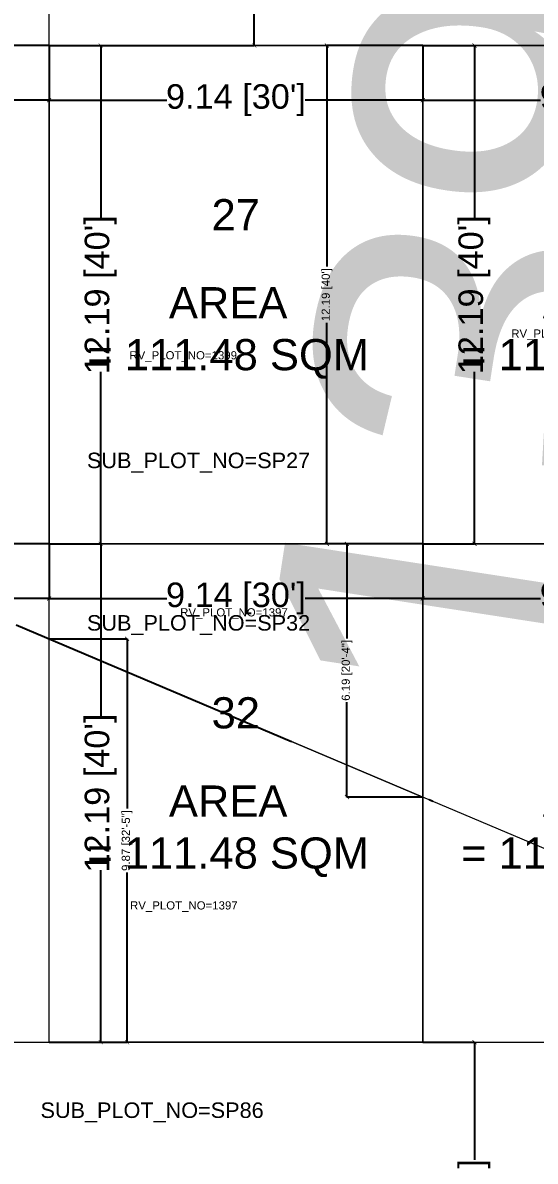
# Model space of a CAD drawing. Header units: metres. Extents: x 205125 to 205418, y -20654 to -20451.
# Drawn here: x 205246.4 to 205258.94, y -20556.45 to -20528.6 of the extents above; entities that cross this region are included whole.
import ezdxf

# ---------------------------------------------------------------- set-up
doc = ezdxf.new("R2010")
doc.units = ezdxf.units.M
doc.header["$MEASUREMENT"] = 0
doc.header["$PDMODE"] = 2
doc.linetypes.add('BORDER2', pattern=[0.875, 0.25, -0.125, 0.25, -0.125, 0, -0.125])
doc.layers.get('0').update_dxf_attribs({"lineweight": 5})
doc.layers.get('Defpoints').update_dxf_attribs({"lineweight": 5})
for name, color, linetype, lineweight in [('A-0-g', 7, 'Continuous', 5), ('Layer1', 7, 'Continuous', 5), ('SUB_PLOT_26', 7, 'Continuous', 5), ('SUB_PLOT_26_RV_PLOT_1', 7, 'Continuous', 5), ('SUB_PLOT_27', 7, 'Continuous', 5), ('SUB_PLOT_27_RV_PLOT_1', 7, 'Continuous', 5), ('SUB_PLOT_28', 7, 'Continuous', 5), ('SUB_PLOT_28_RV_PLOT_1', 7, 'Continuous', 5), ('SUB_PLOT_31', 7, 'Continuous', 5), ('SUB_PLOT_31_RV_PLOT_1', 7, 'Continuous', 5), ('SUB_PLOT_32', 7, 'Continuous', 5), ('SUB_PLOT_32_RV_PLOT_1', 7, 'Continuous', 5), ('SUB_PLOT_32_RV_PLOT_2', 7, 'Continuous', 5), ('SUB_PLOT_33', 7, 'Continuous', 5), ('SUB_PLOT_33_RV_PLOT_1', 7, 'Continuous', 5), ('SUB_PLOT_33_RV_PLOT_2', 7, 'Continuous', 5), ('SUB_PLOT_86', 7, 'Continuous', 5), ('SUB_PLOT_86_RV_PLOT_1', 7, 'Continuous', 5), ('SUB_PLOT_90', 96, 'Continuous', 5), ('SUB_PLOT_90_RV_PLOT_1', 96, 'Continuous', 5), ('SUB_PLOT_91', 96, 'Continuous', 5), ('SUB_PLOT_91_RV_PLOT_1', 96, 'Continuous', 5)]:
    doc.layers.add(name, color=color, linetype=linetype, lineweight=lineweight)
doc.styles.add('Arial', font='swissl.ttf')
doc.dimstyles.new('meter', dxfattribs={"dimtxt": 0.2, "dimasz": 0.1, "dimexe": 0, "dimexo": 0, "dimgap": 0.09, "dimtad": 0, "dimzin": 0, "dimdsep": 46, "dimtxsty": 'Arial', "dimblk": 'ARCHTICK', "dimcen": 7.09, "dimclrd": 23, "dimclre": 23, "dimclrt": 75, "dimadec": 0, "dimazin": 0, "dimtfac": 1, "dimtofl": 0, "dimtmove": 1, "dimatfit": 3, "dimldrblk": 'OPEN90', "dimfxl": 1, "dimtolj": 1, "dimtzin": 0, "dimarcsym": 0})

# ---------------------------------------------------------------- blocks, each defined once
blk = doc.blocks.new('_ArchTick')
at = {"color": 0, "const_width": 0.15}
blk.add_lwpolyline([(-0.5, -0.5), (0.5, 0.5)], dxfattribs=at)
blk = doc.blocks.new('*D97')
at = {"color": 23, "linetype": 'Continuous', "lineweight": -2, "ltscale": 0.5, "transparency": 16777216}
for p, q in [((205237.904, -20529.152), (205237.904, -20530.489)), ((205247.048, -20529.152), (205247.048, -20530.489)), ((205237.904, -20530.489), (205240.785, -20530.489)), ((205247.048, -20530.489), (205244.167, -20530.489))]:
    blk.add_line(p, q, dxfattribs=at)
at = {"layer": 'Defpoints', "color": 0, "ltscale": 0.5, "transparency": 16777216}
for p in [(205237.904, -20529.152), (205247.048, -20529.152), (205247.048, -20530.489)]:
    blk.add_point(p, dxfattribs=at)
at = {"color": 23, "lineweight": -2, "ltscale": 0.5, "transparency": 16777216, "xscale": 0.1, "yscale": 0.1, "zscale": 0.1, "rotation": 180}
blk.add_blockref('_ArchTick', (205237.904, -20530.489), dxfattribs=at)
at = {"color": 23, "lineweight": -2, "ltscale": 0.5, "transparency": 16777216, "xscale": 0.1, "yscale": 0.1, "zscale": 0.1}
blk.add_blockref('_ArchTick', (205247.048, -20530.489), dxfattribs=at)
at = {"color": 75, "ltscale": 0.5, "transparency": 16777216, "insert": (205242.476, -20530.489), "char_height": 0.6, "attachment_point": 5, "style": 'Arial'}
blk.add_mtext("\\A1;9.14 [30']", dxfattribs=at)
blk = doc.blocks.new('_Open90')
at = {"layer": 'A-0-g', "color": 0, "lineweight": -2}
for p, q in [((0, 0), (-1, 0)), ((-0.5, 0.5), (0, 0)), ((0, 0), (-0.5, -0.5))]:
    blk.add_line(p, q, dxfattribs=at)
blk = doc.blocks.new('*D99')
at = {"color": 23, "linetype": 'Continuous', "lineweight": -2, "ltscale": 0.5, "transparency": 16777216}
for p, q in [((205247.048, -20529.152), (205247.048, -20530.489)), ((205256.192, -20529.152), (205256.192, -20530.489)), ((205247.048, -20530.489), (205249.929, -20530.489)), ((205256.192, -20530.489), (205253.311, -20530.489))]:
    blk.add_line(p, q, dxfattribs=at)
at = {"layer": 'Defpoints', "color": 0, "ltscale": 0.5, "transparency": 16777216}
for p in [(205247.048, -20529.152), (205256.192, -20529.152), (205256.192, -20530.489)]:
    blk.add_point(p, dxfattribs=at)
at = {"color": 23, "lineweight": -2, "ltscale": 0.5, "transparency": 16777216, "xscale": 0.1, "yscale": 0.1, "zscale": 0.1, "rotation": 180}
blk.add_blockref('_ArchTick', (205247.048, -20530.489), dxfattribs=at)
at = {"color": 23, "lineweight": -2, "ltscale": 0.5, "transparency": 16777216, "xscale": 0.1, "yscale": 0.1, "zscale": 0.1}
blk.add_blockref('_ArchTick', (205256.192, -20530.489), dxfattribs=at)
at = {"color": 75, "ltscale": 0.5, "transparency": 16777216, "insert": (205251.62, -20530.489), "char_height": 0.6, "attachment_point": 5, "style": 'Arial'}
blk.add_mtext("\\A1;9.14 [30']", dxfattribs=at)
blk = doc.blocks.new('*D100')
at = {"layer": 'Defpoints', "color": 0, "ltscale": 0.5, "transparency": 16777216}
for p in [(205247.048, -20529.152), (205247.048, -20541.344), (205248.31, -20541.344)]:
    blk.add_point(p, dxfattribs=at)
at = {"layer": 'SUB_PLOT_27', "color": 23, "linetype": 'Continuous', "lineweight": -2, "ltscale": 0.5, "transparency": 16777216}
for p, q in [((205247.048, -20529.152), (205248.31, -20529.152)), ((205248.31, -20529.152), (205248.31, -20533.36)), ((205248.31, -20541.344), (205248.31, -20537.137)), ((205247.048, -20541.344), (205248.31, -20541.344))]:
    blk.add_line(p, q, dxfattribs=at)
at = {"layer": 'SUB_PLOT_27', "color": 23, "lineweight": -2, "ltscale": 0.5, "transparency": 16777216, "xscale": 0.1, "yscale": 0.1, "zscale": 0.1}
for p, rotation in [((205248.31, -20529.152), 90), ((205248.31, -20541.344), 270)]:
    blk.add_blockref('_ArchTick', p, dxfattribs=dict(at, rotation=rotation))
at = {"layer": 'SUB_PLOT_27', "color": 75, "ltscale": 0.5, "transparency": 16777216, "insert": (205248.31, -20535.248), "char_height": 0.6, "attachment_point": 5, "rotation": 90, "style": 'Arial'}
blk.add_mtext("\\A1;12.19 [40']", dxfattribs=at)
blk = doc.blocks.new('*D101')
at = {"color": 23, "linetype": 'Continuous', "lineweight": -2, "ltscale": 0.5, "transparency": 16777216}
for p, q in [((205256.192, -20529.152), (205256.192, -20530.489)), ((205265.336, -20529.152), (205265.336, -20530.489)), ((205256.192, -20530.489), (205259.073, -20530.489)), ((205265.336, -20530.489), (205262.455, -20530.489))]:
    blk.add_line(p, q, dxfattribs=at)
at = {"layer": 'Defpoints', "color": 0, "ltscale": 0.5, "transparency": 16777216}
for p in [(205256.192, -20529.152), (205265.336, -20529.152), (205265.336, -20530.489)]:
    blk.add_point(p, dxfattribs=at)
at = {"color": 23, "lineweight": -2, "ltscale": 0.5, "transparency": 16777216, "xscale": 0.1, "yscale": 0.1, "zscale": 0.1, "rotation": 180}
blk.add_blockref('_ArchTick', (205256.192, -20530.489), dxfattribs=at)
at = {"color": 23, "lineweight": -2, "ltscale": 0.5, "transparency": 16777216, "xscale": 0.1, "yscale": 0.1, "zscale": 0.1}
blk.add_blockref('_ArchTick', (205265.336, -20530.489), dxfattribs=at)
at = {"color": 75, "ltscale": 0.5, "transparency": 16777216, "insert": (205260.764, -20530.489), "char_height": 0.6, "attachment_point": 5, "style": 'Arial'}
blk.add_mtext("\\A1;9.14 [30']", dxfattribs=at)
blk = doc.blocks.new('*D102')
at = {"layer": 'Defpoints', "color": 0, "ltscale": 0.5, "transparency": 16777216}
for p in [(205256.192, -20529.152), (205256.192, -20541.344), (205257.454, -20541.344)]:
    blk.add_point(p, dxfattribs=at)
at = {"layer": 'SUB_PLOT_26', "color": 23, "linetype": 'Continuous', "lineweight": -2, "ltscale": 0.5, "transparency": 16777216}
for p, q in [((205256.192, -20529.152), (205257.454, -20529.152)), ((205257.454, -20529.152), (205257.454, -20533.36)), ((205257.454, -20541.344), (205257.454, -20537.137)), ((205256.192, -20541.344), (205257.454, -20541.344))]:
    blk.add_line(p, q, dxfattribs=at)
at = {"layer": 'SUB_PLOT_26', "color": 23, "lineweight": -2, "ltscale": 0.5, "transparency": 16777216, "xscale": 0.1, "yscale": 0.1, "zscale": 0.1}
for p, rotation in [((205257.454, -20529.152), 90), ((205257.454, -20541.344), 270)]:
    blk.add_blockref('_ArchTick', p, dxfattribs=dict(at, rotation=rotation))
at = {"layer": 'SUB_PLOT_26', "color": 75, "ltscale": 0.5, "transparency": 16777216, "insert": (205257.454, -20535.248), "char_height": 0.6, "attachment_point": 5, "rotation": 90, "style": 'Arial'}
blk.add_mtext("\\A1;12.19 [40']", dxfattribs=at)
blk = doc.blocks.new('*D107')
at = {"color": 23, "linetype": 'Continuous', "lineweight": -2, "ltscale": 0.5, "transparency": 16777216}
for p, q in [((205237.904, -20541.344), (205237.904, -20542.681)), ((205247.048, -20541.344), (205247.048, -20542.681)), ((205237.904, -20542.681), (205240.785, -20542.681)), ((205247.048, -20542.681), (205244.167, -20542.681))]:
    blk.add_line(p, q, dxfattribs=at)
at = {"layer": 'Defpoints', "color": 0, "ltscale": 0.5, "transparency": 16777216}
for p in [(205237.904, -20541.344), (205247.048, -20541.344), (205247.048, -20542.681)]:
    blk.add_point(p, dxfattribs=at)
at = {"color": 23, "lineweight": -2, "ltscale": 0.5, "transparency": 16777216, "xscale": 0.1, "yscale": 0.1, "zscale": 0.1, "rotation": 180}
blk.add_blockref('_ArchTick', (205237.904, -20542.681), dxfattribs=at)
at = {"color": 23, "lineweight": -2, "ltscale": 0.5, "transparency": 16777216, "xscale": 0.1, "yscale": 0.1, "zscale": 0.1}
blk.add_blockref('_ArchTick', (205247.048, -20542.681), dxfattribs=at)
at = {"color": 75, "ltscale": 0.5, "transparency": 16777216, "insert": (205242.476, -20542.681), "char_height": 0.6, "attachment_point": 5, "style": 'Arial'}
blk.add_mtext("\\A1;9.14 [30']", dxfattribs=at)
blk = doc.blocks.new('*D109')
at = {"color": 23, "linetype": 'Continuous', "lineweight": -2, "ltscale": 0.5, "transparency": 16777216}
for p, q in [((205247.048, -20541.344), (205247.048, -20542.681)), ((205256.192, -20541.344), (205256.192, -20542.681)), ((205247.048, -20542.681), (205249.929, -20542.681)), ((205256.192, -20542.681), (205253.311, -20542.681))]:
    blk.add_line(p, q, dxfattribs=at)
at = {"layer": 'Defpoints', "color": 0, "ltscale": 0.5, "transparency": 16777216}
for p in [(205247.048, -20541.344), (205256.192, -20541.344), (205256.192, -20542.681)]:
    blk.add_point(p, dxfattribs=at)
at = {"color": 23, "lineweight": -2, "ltscale": 0.5, "transparency": 16777216, "xscale": 0.1, "yscale": 0.1, "zscale": 0.1, "rotation": 180}
blk.add_blockref('_ArchTick', (205247.048, -20542.681), dxfattribs=at)
at = {"color": 23, "lineweight": -2, "ltscale": 0.5, "transparency": 16777216, "xscale": 0.1, "yscale": 0.1, "zscale": 0.1}
blk.add_blockref('_ArchTick', (205256.192, -20542.681), dxfattribs=at)
at = {"color": 75, "ltscale": 0.5, "transparency": 16777216, "insert": (205251.62, -20542.681), "char_height": 0.6, "attachment_point": 5, "style": 'Arial'}
blk.add_mtext("\\A1;9.14 [30']", dxfattribs=at)
blk = doc.blocks.new('*D110')
at = {"layer": 'Defpoints', "color": 0, "ltscale": 0.5, "transparency": 16777216}
for p in [(205247.048, -20541.344), (205247.048, -20553.536), (205248.31, -20553.536)]:
    blk.add_point(p, dxfattribs=at)
at = {"layer": 'SUB_PLOT_32', "color": 23, "linetype": 'Continuous', "lineweight": -2, "ltscale": 0.5, "transparency": 16777216}
for p, q in [((205247.048, -20541.344), (205248.31, -20541.344)), ((205248.31, -20541.344), (205248.31, -20545.552)), ((205248.31, -20553.536), (205248.31, -20549.329)), ((205247.048, -20553.536), (205248.31, -20553.536))]:
    blk.add_line(p, q, dxfattribs=at)
at = {"layer": 'SUB_PLOT_32', "color": 23, "lineweight": -2, "ltscale": 0.5, "transparency": 16777216, "xscale": 0.1, "yscale": 0.1, "zscale": 0.1}
for p, rotation in [((205248.31, -20541.344), 90), ((205248.31, -20553.536), 270)]:
    blk.add_blockref('_ArchTick', p, dxfattribs=dict(at, rotation=rotation))
at = {"layer": 'SUB_PLOT_32', "color": 75, "ltscale": 0.5, "transparency": 16777216, "insert": (205248.31, -20547.44), "char_height": 0.6, "attachment_point": 5, "rotation": 90, "style": 'Arial'}
blk.add_mtext("\\A1;12.19 [40']", dxfattribs=at)
blk = doc.blocks.new('*D111')
at = {"color": 23, "linetype": 'Continuous', "lineweight": -2, "ltscale": 0.5, "transparency": 16777216}
for p, q in [((205256.192, -20541.344), (205256.192, -20542.681)), ((205265.336, -20541.344), (205265.336, -20542.681)), ((205256.192, -20542.681), (205259.073, -20542.681)), ((205265.336, -20542.681), (205262.455, -20542.681))]:
    blk.add_line(p, q, dxfattribs=at)
at = {"layer": 'Defpoints', "color": 0, "ltscale": 0.5, "transparency": 16777216}
for p in [(205256.192, -20541.344), (205265.336, -20541.344), (205265.336, -20542.681)]:
    blk.add_point(p, dxfattribs=at)
at = {"color": 23, "lineweight": -2, "ltscale": 0.5, "transparency": 16777216, "xscale": 0.1, "yscale": 0.1, "zscale": 0.1, "rotation": 180}
blk.add_blockref('_ArchTick', (205256.192, -20542.681), dxfattribs=at)
at = {"color": 23, "lineweight": -2, "ltscale": 0.5, "transparency": 16777216, "xscale": 0.1, "yscale": 0.1, "zscale": 0.1}
blk.add_blockref('_ArchTick', (205265.336, -20542.681), dxfattribs=at)
at = {"color": 75, "ltscale": 0.5, "transparency": 16777216, "insert": (205260.764, -20542.681), "char_height": 0.6, "attachment_point": 5, "style": 'Arial'}
blk.add_mtext("\\A1;9.14 [30']", dxfattribs=at)
blk = doc.blocks.new('*D112')
at = {"layer": 'Defpoints', "color": 0, "ltscale": 0.5, "transparency": 16777216}
for p in [(205256.192, -20553.536), (205256.192, -20562.676), (205257.454, -20562.676)]:
    blk.add_point(p, dxfattribs=at)
at = {"layer": 'SUB_PLOT_33', "color": 23, "linetype": 'Continuous', "lineweight": -2, "ltscale": 0.5, "transparency": 16777216}
for p, q in [((205256.192, -20553.536), (205257.454, -20553.536)), ((205257.454, -20553.536), (205257.454, -20556.415)), ((205257.454, -20562.676), (205257.454, -20559.797)), ((205256.192, -20562.676), (205257.454, -20562.676))]:
    blk.add_line(p, q, dxfattribs=at)
at = {"layer": 'SUB_PLOT_33', "color": 23, "lineweight": -2, "ltscale": 0.5, "transparency": 16777216, "xscale": 0.1, "yscale": 0.1, "zscale": 0.1}
for p, rotation in [((205257.454, -20553.536), 90), ((205257.454, -20562.676), 270)]:
    blk.add_blockref('_ArchTick', p, dxfattribs=dict(at, rotation=rotation))
at = {"layer": 'SUB_PLOT_33', "color": 75, "ltscale": 0.5, "transparency": 16777216, "insert": (205257.454, -20558.106), "char_height": 0.6, "attachment_point": 5, "rotation": 90, "style": 'Arial'}
blk.add_mtext("\\A1;9.14 [30']", dxfattribs=at)
blk = doc.blocks.new('sdfd')
at = {"color": 241, "linetype": 'BORDER2', "lineweight": 25, "ltscale": 2}
blk.add_lwpolyline([(205532.1784, -20576.059), (205530.6774, -20582.0097)], dxfattribs=at)
at = {"linetype": 'BORDER2', "lineweight": 25, "ltscale": 500, "insert": (205532.3574, -20578.9132), "char_height": 0.54475, "width": 8.462144, "attachment_point": 2, "style": 'Arial'}
blk.add_mtext('1399', dxfattribs=at)
blk = doc.blocks.new('*D194')
at = {"layer": 'Defpoints', "color": 0, "ltscale": 0.5, "transparency": 16777216}
for p in [(205247.048, -20529.152), (205244.556, -20541.344), (205247.048, -20541.344)]:
    blk.add_point(p, dxfattribs=at)
at = {"layer": 'SUB_PLOT_28_RV_PLOT_1', "color": 23, "lineweight": -2, "ltscale": 0.5, "transparency": 16777216}
for p, q in [((205247.048, -20529.152), (205244.556, -20529.152)), ((205244.556, -20529.152), (205244.556, -20534.559)), ((205244.556, -20541.344), (205244.556, -20535.938)), ((205247.048, -20541.344), (205244.556, -20541.344))]:
    blk.add_line(p, q, dxfattribs=at)
at = {"layer": 'SUB_PLOT_28_RV_PLOT_1', "color": 23, "lineweight": -2, "ltscale": 0.5, "transparency": 16777216, "xscale": 0.1, "yscale": 0.1, "zscale": 0.1}
for p, rotation in [((205244.556, -20529.152), 90), ((205244.556, -20541.344), 270)]:
    blk.add_blockref('_ArchTick', p, dxfattribs=dict(at, rotation=rotation))
at = {"layer": 'SUB_PLOT_28_RV_PLOT_1', "color": 75, "ltscale": 0.5, "transparency": 16777216, "insert": (205244.556, -20535.248), "char_height": 0.2, "attachment_point": 5, "rotation": 90, "style": 'Arial'}
blk.add_mtext("\\A1;12.19 [40']", dxfattribs=at)
blk = doc.blocks.new('*D195')
at = {"layer": 'Defpoints', "color": 0, "ltscale": 0.5, "transparency": 16777216}
for p in [(205256.192, -20529.152), (205253.846, -20541.344), (205256.192, -20541.344)]:
    blk.add_point(p, dxfattribs=at)
at = {"layer": 'SUB_PLOT_27_RV_PLOT_1', "color": 23, "lineweight": -2, "ltscale": 0.5, "transparency": 16777216}
for p, q in [((205256.192, -20529.152), (205253.846, -20529.152)), ((205253.846, -20529.152), (205253.846, -20534.559)), ((205253.846, -20541.344), (205253.846, -20535.938)), ((205256.192, -20541.344), (205253.846, -20541.344))]:
    blk.add_line(p, q, dxfattribs=at)
at = {"layer": 'SUB_PLOT_27_RV_PLOT_1', "color": 23, "lineweight": -2, "ltscale": 0.5, "transparency": 16777216, "xscale": 0.1, "yscale": 0.1, "zscale": 0.1}
for p, rotation in [((205253.846, -20529.152), 90), ((205253.846, -20541.344), 270)]:
    blk.add_blockref('_ArchTick', p, dxfattribs=dict(at, rotation=rotation))
at = {"layer": 'SUB_PLOT_27_RV_PLOT_1', "color": 75, "ltscale": 0.5, "transparency": 16777216, "insert": (205253.846, -20535.248), "char_height": 0.2, "attachment_point": 5, "rotation": 90, "style": 'Arial'}
blk.add_mtext("\\A1;12.19 [40']", dxfattribs=at)
blk = doc.blocks.new('*D198')
at = {"layer": 'Defpoints', "color": 0, "ltscale": 0.5, "transparency": 16777216}
for p in [(205247.048, -20543.667), (205248.956, -20543.667), (205247.048, -20553.536)]:
    blk.add_point(p, dxfattribs=at)
at = {"layer": 'SUB_PLOT_32_RV_PLOT_2', "color": 23, "lineweight": -2, "ltscale": 0.5, "transparency": 16777216}
for p, q in [((205247.048, -20543.667), (205248.956, -20543.667)), ((205248.956, -20543.667), (205248.956, -20547.821)), ((205248.956, -20553.536), (205248.956, -20549.382)), ((205247.048, -20553.536), (205248.956, -20553.536))]:
    blk.add_line(p, q, dxfattribs=at)
at = {"layer": 'SUB_PLOT_32_RV_PLOT_2', "color": 23, "lineweight": -2, "ltscale": 0.5, "transparency": 16777216, "xscale": 0.1, "yscale": 0.1, "zscale": 0.1}
for p, rotation in [((205248.956, -20543.667), 90), ((205248.956, -20553.536), 270)]:
    blk.add_blockref('_ArchTick', p, dxfattribs=dict(at, rotation=rotation))
at = {"layer": 'SUB_PLOT_32_RV_PLOT_2', "color": 75, "ltscale": 0.5, "transparency": 16777216, "insert": (205248.956, -20548.602), "char_height": 0.2, "attachment_point": 5, "rotation": 90, "style": 'Arial'}
blk.add_mtext('\\A1;9.87 [32\'-5"]', dxfattribs=at)
blk = doc.blocks.new('*D199')
at = {"layer": 'Defpoints', "color": 0, "ltscale": 0.5, "transparency": 16777216}
for p in [(205256.192, -20541.344), (205254.335, -20547.537), (205256.192, -20547.537)]:
    blk.add_point(p, dxfattribs=at)
at = {"layer": 'SUB_PLOT_32_RV_PLOT_1', "color": 23, "lineweight": -2, "ltscale": 0.5, "transparency": 16777216}
for p, q in [((205256.192, -20541.344), (205254.335, -20541.344)), ((205254.335, -20541.344), (205254.335, -20543.661)), ((205254.335, -20547.537), (205254.335, -20545.22)), ((205256.192, -20547.537), (205254.335, -20547.537))]:
    blk.add_line(p, q, dxfattribs=at)
at = {"layer": 'SUB_PLOT_32_RV_PLOT_1', "color": 23, "lineweight": -2, "ltscale": 0.5, "transparency": 16777216, "xscale": 0.1, "yscale": 0.1, "zscale": 0.1}
for p, rotation in [((205254.335, -20541.344), 90), ((205254.335, -20547.537), 270)]:
    blk.add_blockref('_ArchTick', p, dxfattribs=dict(at, rotation=rotation))
at = {"layer": 'SUB_PLOT_32_RV_PLOT_1', "color": 75, "ltscale": 0.5, "transparency": 16777216, "insert": (205254.335, -20544.44), "char_height": 0.2, "attachment_point": 5, "rotation": 90, "style": 'Arial'}
blk.add_mtext('\\A1;6.19 [20\'-4"]', dxfattribs=at)
blk = doc.blocks.new('*D256')
at = {"layer": 'Defpoints', "color": 0, "ltscale": 0.5, "transparency": 16777216}
for p in [(205244.297, -20520.008), (205247.048, -20520.008), (205247.048, -20529.152)]:
    blk.add_point(p, dxfattribs=at)
at = {"layer": 'SUB_PLOT_90', "color": 23, "lineweight": -2, "ltscale": 0.5, "transparency": 16777216}
for p, q in [((205247.048, -20520.008), (205244.297, -20520.008)), ((205244.297, -20520.008), (205244.297, -20523.956)), ((205244.297, -20529.152), (205244.297, -20525.204)), ((205247.048, -20529.152), (205244.297, -20529.152))]:
    blk.add_line(p, q, dxfattribs=at)
at = {"layer": 'SUB_PLOT_90', "color": 23, "lineweight": -2, "ltscale": 0.5, "transparency": 16777216, "xscale": 0.1, "yscale": 0.1, "zscale": 0.1}
for p, rotation in [((205244.297, -20520.008), 90), ((205244.297, -20529.152), 270)]:
    blk.add_blockref('_ArchTick', p, dxfattribs=dict(at, rotation=rotation))
at = {"layer": 'SUB_PLOT_90', "color": 75, "ltscale": 0.5, "transparency": 16777216, "insert": (205244.297, -20524.58), "char_height": 0.2, "attachment_point": 5, "rotation": 90, "style": 'Arial'}
blk.add_mtext("\\A1;9.14 [30']", dxfattribs=at)
blk = doc.blocks.new('*D257')
at = {"layer": 'Defpoints', "color": 0, "ltscale": 0.5, "transparency": 16777216}
for p in [(205247.048, -20520.008), (205252.069, -20520.008), (205247.048, -20529.152)]:
    blk.add_point(p, dxfattribs=at)
at = {"layer": 'SUB_PLOT_91', "color": 23, "lineweight": -2, "ltscale": 0.5, "transparency": 16777216}
for p, q in [((205247.048, -20520.008), (205252.069, -20520.008)), ((205252.069, -20520.008), (205252.069, -20523.956)), ((205252.069, -20529.152), (205252.069, -20525.204)), ((205247.048, -20529.152), (205252.069, -20529.152))]:
    blk.add_line(p, q, dxfattribs=at)
at = {"layer": 'SUB_PLOT_91', "color": 23, "lineweight": -2, "ltscale": 0.5, "transparency": 16777216, "xscale": 0.1, "yscale": 0.1, "zscale": 0.1}
for p, rotation in [((205252.069, -20520.008), 90), ((205252.069, -20529.152), 270)]:
    blk.add_blockref('_ArchTick', p, dxfattribs=dict(at, rotation=rotation))
at = {"layer": 'SUB_PLOT_91', "color": 75, "ltscale": 0.5, "transparency": 16777216, "insert": (205252.069, -20524.58), "char_height": 0.2, "attachment_point": 5, "rotation": 90, "style": 'Arial'}
blk.add_mtext("\\A1;9.14 [30']", dxfattribs=at)

msp = doc.modelspace()

# ---------------------------------------------------------------- linework, layer by layer
for p, q in [((205265.336, -20529.152), (205228.76, -20529.152)), ((205247.048, -20553.536), (205247.048, -20529.152)), ((205256.192, -20553.536), (205256.192, -20529.152)), ((205274.48, -20541.344), (205228.76, -20541.344)), ((205228.76, -20553.536), (205320.2, -20553.536))]:
    msp.add_line(p, q)
at = {"layer": 'SUB_PLOT_26', "color": 6, "ltscale": 0.5}
msp.add_lwpolyline([(205256.192, -20529.152), (205265.336, -20529.152), (205265.336, -20541.344), (205256.192, -20541.344)], close=True, dxfattribs=at)
at = {"layer": 'SUB_PLOT_26_RV_PLOT_1', "color": 1, "ltscale": 0.5}
msp.add_lwpolyline([(205265.336, -20529.152), (205256.192, -20529.152), (205256.192, -20541.344), (205265.336, -20541.344)], close=True, dxfattribs=at)
at = {"layer": 'SUB_PLOT_27', "color": 6, "ltscale": 0.5}
msp.add_lwpolyline([(205256.192, -20529.152), (205247.048, -20529.152), (205247.048, -20541.344), (205256.192, -20541.344)], close=True, dxfattribs=at)
at = {"layer": 'SUB_PLOT_27_RV_PLOT_1', "color": 1, "ltscale": 0.5}
msp.add_lwpolyline([(205247.048, -20529.152), (205256.192, -20529.152), (205256.192, -20541.344), (205247.048, -20541.344)], close=True, dxfattribs=at)
at = {"layer": 'SUB_PLOT_28', "color": 6, "ltscale": 0.5}
msp.add_lwpolyline([(205237.904, -20529.152), (205247.048, -20529.152), (205247.048, -20541.344), (205237.904, -20541.344)], close=True, dxfattribs=at)
at = {"layer": 'SUB_PLOT_28_RV_PLOT_1', "color": 1, "ltscale": 0.5}
msp.add_lwpolyline([(205237.904, -20539.798), (205237.904, -20529.152), (205247.048, -20529.152), (205247.048, -20541.344), (205241.558, -20541.344)], close=True, dxfattribs=at)
at = {"layer": 'SUB_PLOT_31', "color": 6, "ltscale": 0.5}
msp.add_lwpolyline([(205237.904, -20553.536), (205247.048, -20553.536), (205247.048, -20541.344), (205237.904, -20541.344)], close=True, dxfattribs=at)
at = {"layer": 'SUB_PLOT_31_RV_PLOT_1', "color": 1, "ltscale": 0.5}
msp.add_lwpolyline([(205237.904, -20553.536), (205247.048, -20553.536), (205247.048, -20541.344), (205237.904, -20541.344)], close=True, dxfattribs=at)
at = {"layer": 'SUB_PLOT_32', "color": 6, "ltscale": 0.5}
msp.add_lwpolyline([(205256.192, -20553.536), (205247.048, -20553.536), (205247.048, -20541.344), (205256.192, -20541.344)], close=True, dxfattribs=at)
at = {"layer": 'SUB_PLOT_32_RV_PLOT_1', "color": 1, "ltscale": 0.5}
msp.add_lwpolyline([(205247.048, -20543.667), (205247.048, -20541.344), (205256.192, -20541.344), (205256.192, -20547.537)], close=True, dxfattribs=at)
at = {"layer": 'SUB_PLOT_32_RV_PLOT_2', "color": 1, "ltscale": 0.5}
msp.add_lwpolyline([(205256.192, -20547.537), (205256.192, -20553.536), (205247.048, -20553.536), (205247.048, -20543.667)], close=True, dxfattribs=at)
at = {"layer": 'SUB_PLOT_33', "color": 6, "ltscale": 0.5}
msp.add_lwpolyline([(205256.192, -20553.536), (205265.336, -20553.536), (205265.336, -20541.344), (205256.192, -20541.344)], close=True, dxfattribs=at)
at = {"layer": 'SUB_PLOT_33_RV_PLOT_1', "color": 1, "ltscale": 0.5}
msp.add_lwpolyline([(205256.192, -20547.537), (205256.192, -20553.536), (205265.336, -20553.536), (205265.336, -20551.406)], close=True, dxfattribs=at)
at = {"layer": 'SUB_PLOT_33_RV_PLOT_2', "color": 1, "ltscale": 0.5}
msp.add_lwpolyline([(205256.192, -20547.537), (205256.192, -20541.344), (205265.336, -20541.344), (205265.336, -20551.406)], close=True, dxfattribs=at)
at = {"layer": 'SUB_PLOT_86', "color": 1, "ltscale": 0.5}
msp.add_lwpolyline([(205228.76, -20553.536), (205262.288, -20553.536), (205262.288, -20562.68), (205228.76, -20562.68)], close=True, dxfattribs=at)
at = {"layer": 'SUB_PLOT_86_RV_PLOT_1', "color": 1, "ltscale": 0.5}
msp.add_lwpolyline([(205228.76, -20553.536), (205262.288, -20553.536), (205262.288, -20562.68), (205228.76, -20562.68)], close=True, dxfattribs=at)
at = {"layer": 'SUB_PLOT_90', "color": 1, "ltscale": 0.5}
msp.add_lwpolyline([(205247.048, -20520.008), (205219.606, -20520.008), (205219.616, -20529.152), (205247.048, -20529.152)], close=True, dxfattribs=at)
at = {"layer": 'SUB_PLOT_90_RV_PLOT_1', "color": 1, "ltscale": 0.5}
msp.add_lwpolyline([(205247.048, -20520.008), (205219.606, -20520.008), (205219.616, -20529.152), (205247.048, -20529.152)], close=True, dxfattribs=at)
at = {"layer": 'SUB_PLOT_91', "color": 1, "ltscale": 0.5}
msp.add_lwpolyline([(205265.336, -20529.152), (205247.048, -20529.152), (205247.048, -20520.008)], dxfattribs=at)
at = {"layer": 'SUB_PLOT_91_RV_PLOT_1', "color": 1, "ltscale": 0.5}
msp.add_lwpolyline([(205265.336, -20529.152), (205247.048, -20529.152), (205247.048, -20520.008)], dxfattribs=at)

# ---------------------------------------------------------------- block references
at = {"layer": 'Layer1', "color": 3, "xscale": 14.63079577654657, "yscale": 14.63079577654657, "zscale": 14.63079577654657, "rotation": 81.22160212606701}
msp.add_blockref('sdfd', (-551228.378, -2946459.856), dxfattribs=at)

# ---------------------------------------------------------------- texts
at = {"linetype": 'ByBlock', "char_height": 0.762, "attachment_point": 5, "style": 'Arial'}
for s, insert, width in [('27', (205251.616, -20533.291), 2.07962), ('AREA \\P= 111.48 SQM ', (205251.429, -20536.184), 8.97258), ('AREA \\P= 111.48 SQM ', (205260.573, -20536.184), 8.97258), ('32', (205251.616, -20545.483), 2.07962), ('AREA \\P= 111.48 SQM ', (205251.429, -20548.376), 8.97258), ('AREA \\P= 111.48 SQM ', (205260.573, -20548.376), 8.97258)]:
    msp.add_mtext(s, dxfattribs=dict(at, insert=insert, width=width))
at = {"layer": 'SUB_PLOT_26_RV_PLOT_1', "color": 1, "ltscale": 0.5, "insert": (205258.354, -20536.098), "char_height": 0.2, "attachment_point": 1, "style": 'Arial'}
msp.add_mtext_dynamic_manual_height_columns('RV_PLOT_NO=1399', width=5.65873, gutter_width=1, heights=[0], dxfattribs=at)
at = {"layer": 'SUB_PLOT_27', "color": 6, "ltscale": 0.5, "insert": (205253.435, -20539.601), "char_height": 0.3791, "attachment_point": 9, "style": 'Arial'}
msp.add_mtext_dynamic_manual_height_columns('SUB_PLOT_NO=SP27', width=5.65873, gutter_width=1, heights=[0], dxfattribs=at)
at = {"layer": 'SUB_PLOT_27_RV_PLOT_1', "color": 1, "ltscale": 0.5, "insert": (205249.013, -20536.63), "char_height": 0.2, "attachment_point": 1, "style": 'Arial'}
msp.add_mtext_dynamic_manual_height_columns('RV_PLOT_NO=1399', width=5.65873, gutter_width=1, heights=[0], dxfattribs=at)
at = {"layer": 'SUB_PLOT_32', "color": 6, "ltscale": 0.5, "insert": (205253.435, -20543.087), "char_height": 0.3791, "attachment_point": 3, "style": 'Arial'}
msp.add_mtext_dynamic_manual_height_columns('SUB_PLOT_NO=SP32', width=5.65873, gutter_width=1, heights=[0], dxfattribs=at)
at = {"layer": 'SUB_PLOT_32_RV_PLOT_1', "color": 1, "ltscale": 0.5, "insert": (205250.255, -20542.919), "char_height": 0.2, "attachment_point": 1, "style": 'Arial'}
msp.add_mtext_dynamic_manual_height_columns('RV_PLOT_NO=1397', width=5.65873, gutter_width=1, heights=[0], dxfattribs=at)
at = {"layer": 'SUB_PLOT_32_RV_PLOT_2', "color": 1, "ltscale": 0.5, "insert": (205249.029, -20550.089), "char_height": 0.2, "attachment_point": 1, "style": 'Arial'}
msp.add_mtext_dynamic_manual_height_columns('RV_PLOT_NO=1397', width=5.65873, gutter_width=1, heights=[0], dxfattribs=at)
at = {"layer": 'SUB_PLOT_86', "color": 1, "ltscale": 0.5, "insert": (205246.838, -20555.01), "char_height": 0.3791, "attachment_point": 1, "style": 'Arial'}
msp.add_mtext_dynamic_manual_height_columns('SUB_PLOT_NO=SP86', width=5.65873, gutter_width=1, heights=[0], dxfattribs=at)

# ---------------------------------------------------------------- dimensions: what is measured, and where the dimension line sits
at = {"ltscale": 0.5}
for base, p1, p2, picture, middle in [((205247.048, -20530.489), (205237.904, -20529.152), (205247.048, -20529.152), '*D97', (205242.476, -20530.489)), ((205256.192, -20530.489), (205247.048, -20529.152), (205256.192, -20529.152), '*D99', (205251.62, -20530.489)), ((205265.336, -20530.489), (205256.192, -20529.152), (205265.336, -20529.152), '*D101', (205260.764, -20530.489)), ((205247.048, -20542.681), (205237.904, -20541.344), (205247.048, -20541.344), '*D107', (205242.476, -20542.681)), ((205256.192, -20542.681), (205247.048, -20541.344), (205256.192, -20541.344), '*D109', (205251.62, -20542.681)), ((205265.336, -20542.681), (205256.192, -20541.344), (205265.336, -20541.344), '*D111', (205260.764, -20542.681))]:
    dim = msp.add_linear_dim(base=base, p1=p1, p2=p2, dimstyle='meter', override={"dimtxt": 0.6, "dimtxsty": 'Arial', "dimldrblk": 'Open90', "dimarcsym": 1}, dxfattribs=at)
    dim.commit()
    dim.dimension.update_dxf_attribs({"geometry": picture, "text_midpoint": middle})
at = {"layer": 'SUB_PLOT_26', "color": 6, "ltscale": 0.5}
dim = msp.add_linear_dim(base=(205257.454, -20541.344), p1=(205256.192, -20529.152), p2=(205256.192, -20541.344), angle=90, dimstyle='meter', override={"dimtxt": 0.6, "dimtxsty": 'Arial', "dimldrblk": 'Open90', "dimarcsym": 1}, dxfattribs=at)
dim.commit()
dim.dimension.update_dxf_attribs({"geometry": '*D102', "text_midpoint": (205257.454, -20535.248)})
at = {"layer": 'SUB_PLOT_27', "color": 6, "ltscale": 0.5}
dim = msp.add_linear_dim(base=(205248.31, -20541.344), p1=(205247.048, -20529.152), p2=(205247.048, -20541.344), angle=90, dimstyle='meter', override={"dimtxt": 0.6, "dimtxsty": 'Arial', "dimldrblk": 'Open90', "dimarcsym": 1}, dxfattribs=at)
dim.commit()
dim.dimension.update_dxf_attribs({"geometry": '*D100', "text_midpoint": (205248.31, -20535.248)})
at = {"layer": 'SUB_PLOT_27_RV_PLOT_1', "color": 1, "ltscale": 0.5}
dim = msp.add_aligned_dim(p1=(205256.192, -20529.152), p2=(205256.192, -20541.344), distance=-2.346, dimstyle='meter', override={"dimfxl": 2}, dxfattribs=at)
dim.commit()
dim.dimension.update_dxf_attribs({"geometry": '*D195', "text_midpoint": (205253.846, -20535.248)})
at = {"layer": 'SUB_PLOT_28_RV_PLOT_1', "color": 1, "ltscale": 0.5}
dim = msp.add_aligned_dim(p1=(205247.048, -20529.152), p2=(205247.048, -20541.344), distance=-2.493, dimstyle='meter', override={"dimfxl": 2}, dxfattribs=at)
dim.commit()
dim.dimension.update_dxf_attribs({"geometry": '*D194', "text_midpoint": (205244.556, -20535.248)})
at = {"layer": 'SUB_PLOT_32', "color": 6, "ltscale": 0.5}
dim = msp.add_linear_dim(base=(205248.31, -20553.536), p1=(205247.048, -20541.344), p2=(205247.048, -20553.536), angle=90, dimstyle='meter', override={"dimtxt": 0.6, "dimtxsty": 'Arial', "dimldrblk": 'Open90', "dimarcsym": 1}, dxfattribs=at)
dim.commit()
dim.dimension.update_dxf_attribs({"geometry": '*D110', "text_midpoint": (205248.31, -20547.44)})
at = {"layer": 'SUB_PLOT_32_RV_PLOT_1', "color": 1, "ltscale": 0.5}
dim = msp.add_aligned_dim(p1=(205256.192, -20541.344), p2=(205256.192, -20547.537), distance=-1.857, dimstyle='meter', override={"dimfxl": 2}, dxfattribs=at)
dim.commit()
dim.dimension.update_dxf_attribs({"geometry": '*D199', "text_midpoint": (205254.335, -20544.44)})
at = {"layer": 'SUB_PLOT_32_RV_PLOT_2', "color": 1, "ltscale": 0.5}
dim = msp.add_aligned_dim(p1=(205247.048, -20553.536), p2=(205247.048, -20543.667), distance=-1.908, dimstyle='meter', override={"dimfxl": 2}, dxfattribs=at)
dim.commit()
dim.dimension.update_dxf_attribs({"geometry": '*D198', "text_midpoint": (205248.956, -20548.602)})
at = {"layer": 'SUB_PLOT_33', "color": 6, "ltscale": 0.5}
dim = msp.add_linear_dim(base=(205257.454, -20562.676), p1=(205256.192, -20553.536), p2=(205256.192, -20562.676), angle=90, dimstyle='meter', override={"dimtxt": 0.6, "dimtxsty": 'Arial', "dimldrblk": 'Open90', "dimarcsym": 1}, dxfattribs=at)
dim.commit()
dim.dimension.update_dxf_attribs({"geometry": '*D112', "text_midpoint": (205257.454, -20558.106)})
at = {"layer": 'SUB_PLOT_90', "color": 1, "ltscale": 0.5}
dim = msp.add_linear_dim(base=(205244.297, -20520.008), p1=(205247.048, -20529.152), p2=(205247.048, -20520.008), angle=90, dimstyle='meter', override={"dimfxl": 2}, dxfattribs=at)
dim.commit()
dim.dimension.update_dxf_attribs({"geometry": '*D256', "text_midpoint": (205244.297, -20524.58)})
at = {"layer": 'SUB_PLOT_91', "color": 1, "ltscale": 0.5}
dim = msp.add_linear_dim(base=(205252.069, -20520.008), p1=(205247.048, -20529.152), p2=(205247.048, -20520.008), angle=90, dimstyle='meter', override={"dimfxl": 2}, dxfattribs=at)
dim.commit()
dim.dimension.update_dxf_attribs({"geometry": '*D257', "text_midpoint": (205252.069, -20524.58)})

doc.saveas('drawing.dxf')
